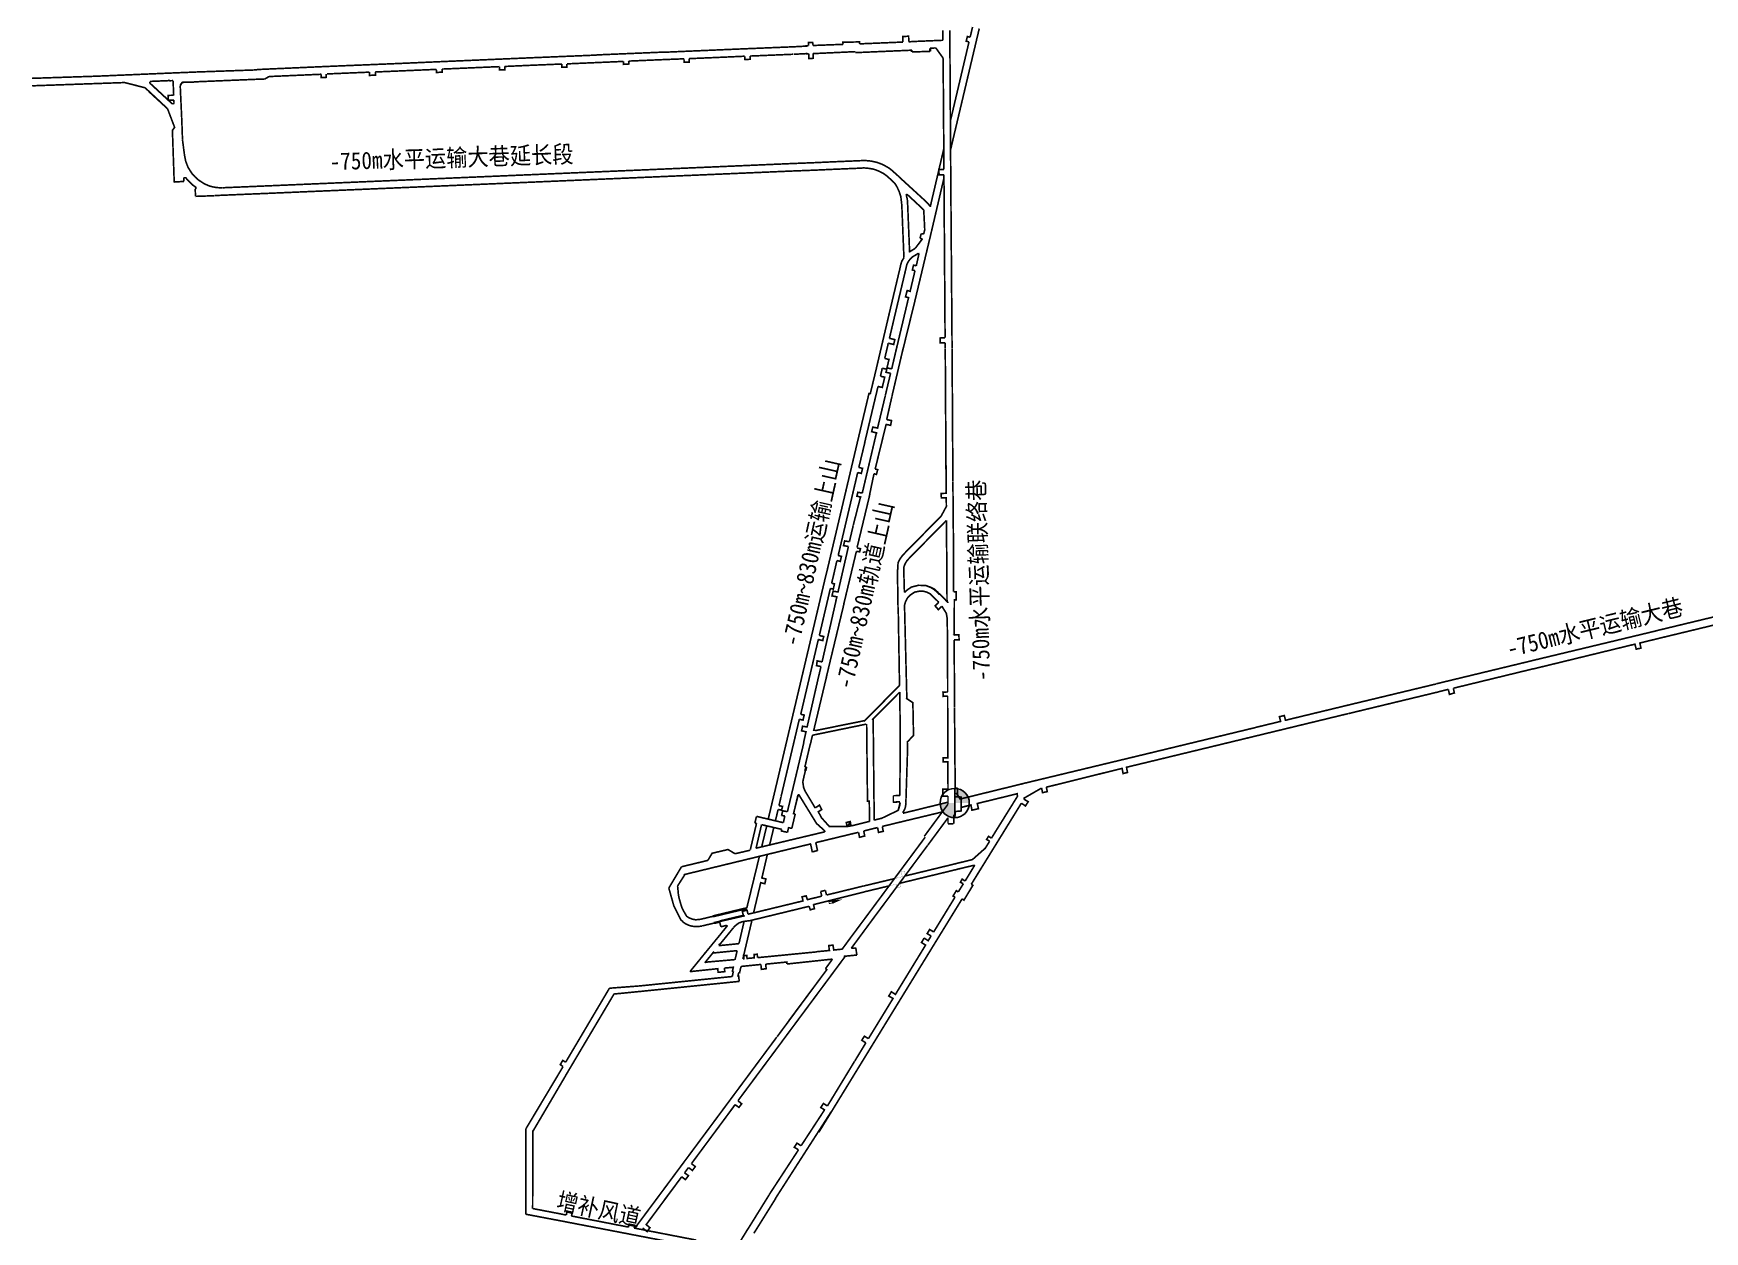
# Model space of a CAD drawing. Extents: x 39491721 to 39501025, y 3850790 to 3853755.
# Drawn here: x 39495053 to 39496080, y 3851830 to 3852567 of the extents above; entities that cross this region are included whole.
import ezdxf

# ---------------------------------------------------------------- set-up
doc = ezdxf.new("R2010")
doc.units = 0
doc.header["$MEASUREMENT"] = 0
doc.linetypes.add('虚线', pattern=[0.0045, 0.00175, -0.001, 0.00175])
for name, color, linetype in [('2018年1月新测点', 7, 'Continuous'), ('岩巷', 7, 'Continuous'), ('巷道名称', 7, 'Continuous'), ('月末色框', 7, 'Continuous'), ('溜煤眼', 7, 'Continuous'), ('煤巷', 7, 'Continuous')]:
    doc.layers.add(name, color=color, linetype=linetype)
doc.layers.add('设计巷道ZSLK0900DCJ', color=7, linetype='Continuous', lineweight=0)
doc.styles.add('HZ', font='', dxfattribs={"width": 0.8})
doc.styles.get('HZ').set_extended_font_data('SimSun')

msp = doc.modelspace()

# ---------------------------------------------------------------- hatches: boundary and pattern name
at = {"layer": '溜煤眼', "lineweight": 40}
h = msp.add_hatch(color=256, dxfattribs=at)
h.paths.add_polyline_path([(39495619.2, 3852102.7), (39495619.2, 3852093.7), (39495628.2, 3852093.7, 0.414214)])
h.paths.add_polyline_path([(39495619.2, 3852084.7), (39495619.2, 3852093.7), (39495610.2, 3852093.7, 0.414214)])

# ---------------------------------------------------------------- linework, layer by layer
at = {"color": 24}
msp.add_lwpolyline([(39495576.2, 3852367.1), (39495578.8, 3852366.5)], dxfattribs=at)
at = {"color": 3}
msp.add_circle((39495136.3, 3852538.3), 0.1, dxfattribs=at)
at = {"layer": '2018年1月新测点', "color": 24}
msp.add_lwpolyline([(39495474.3, 3852020.6), (39495490.3, 3852024.4)], dxfattribs=at)
at = {"layer": '岩巷', "color": 23}
for points, const_width in [([(39495612, 3852568.9), (39495612, 3852562.8)], 1), ([(39495616.2, 3852569), (39495616.7, 3852491.3)], 1), ([(39495616.6, 3852495.2), (39495634.3, 3852570)], 1), ([(39495628.7, 3852564.7), (39495630.2, 3852571)], 1), ([(39495520.2, 3852558.8), (39495479, 3852557.1)], 1), ([(39495529.3, 3852559.4), (39495528, 3852559.4), (39495528, 3852559.2), (39495520.2, 3852558.8)], 1), ([(39495532.2, 3852559.6), (39495531.9, 3852561.5), (39495529.3, 3852561.4), (39495529.3, 3852559.4)], 1), ([(39495550.6, 3852560.3), (39495532.2, 3852559.6)], 1), ([(39495560.8, 3852560.6), (39495560.7, 3852561.8), (39495550.5, 3852561.6), (39495550.6, 3852560.3)], 1), ([(39495587.4, 3852561.7), (39495560.8, 3852560.6)], 1), ([(39495591, 3852561.9), (39495590.9, 3852565.3), (39495587.3, 3852565.1), (39495587.4, 3852561.7)], 1), ([(39495594, 3852562), (39495591, 3852561.9)], 1), ([(39495612, 3852562.8), (39495592.6, 3852562)], 1), ([(39495604.2, 3852556), (39495604.1, 3852557.9)], 1.5), ([(39495607.6, 3852558.1), (39495604.1, 3852557.9)], 1), ([(39495612.1, 3852551.8), (39495607.6, 3852558.1)], 1), ([(39495616.5, 3852512.9), (39495628, 3852561.8)], 1), ([(39495628.7, 3852564.7), (39495627, 3852565.1), (39495626.3, 3852562.2), (39495628, 3852561.8)], 1), ([(39495279.3, 3852548.6), (39495233.2, 3852546.7)], 1), ([(39495309, 3852549.9), (39495279.2, 3852548.6)], 1), ([(39495358, 3852552), (39495309, 3852549.9)], 1), ([(39495399.2, 3852553.7), (39495358, 3852552)], 1), ([(39495377.8, 3852548.2), (39495358.2, 3852547.4)], 1), ([(39495380.9, 3852548.3), (39495380.9, 3852546.3), (39495377.8, 3852546.2), (39495377.8, 3852548.2)], 1), ([(39495399.4, 3852549.1), (39495380.9, 3852548.3)], 1), ([(39495439.7, 3852555.5), (39495399.2, 3852553.8)], 1), ([(39495415.6, 3852549.8), (39495399.4, 3852549.1)], 1), ([(39495415.6, 3852549.8), (39495415.7, 3852548), (39495418.9, 3852548.2), (39495418.8, 3852550)], 1), ([(39495439.9, 3852550.9), (39495418.8, 3852550)], 1), ([(39495479, 3852557.1), (39495439.6, 3852555.4)], 1), ([(39495452.8, 3852551.4), (39495439.8, 3852550.9)], 1), ([(39495455.9, 3852551.5), (39495456, 3852549.4), (39495452.9, 3852549.3), (39495452.8, 3852551.4)], 1), ([(39495479.3, 3852552.5), (39495455.9, 3852551.5)], 1), ([(39495490.2, 3852553), (39495479.2, 3852552.5)], 1), ([(39495493.4, 3852553.1), (39495493.5, 3852551.1), (39495490.3, 3852551), (39495490.2, 3852553)], 1), ([(39495520, 3852554.2), (39495493.4, 3852553.1)], 1), ([(39495529.5, 3852554.5), (39495528.1, 3852554.4), (39495528.1, 3852554.6), (39495520.4, 3852554.2)], 1), ([(39495532.2, 3852554.7), (39495532.3, 3852551.7), (39495529.5, 3852551.6), (39495529.5, 3852554.6)], 1), ([(39495558.1, 3852555.8), (39495532.2, 3852554.6)], 1), ([(39495558.2, 3852555.2), (39495592.9, 3852556.7)], 1), ([(39495592.9, 3852555.6), (39495592.9, 3852556.7)], 1.5), ([(39495592.9, 3852555.6), (39495604.2, 3852556)], 1), ([(39495612.1, 3852551.8), (39495612.6, 3852483.4)], 1), ([(39495091.5, 3852540.7), (39495052.1, 3852539.4)], 1), ([(39495136.4, 3852542.6), (39495091.5, 3852540.7)], 1), ([(39495136.6, 3852538), (39495124.6, 3852537.5)], 1), ([(39495153.4, 3852543.3), (39495136.3, 3852542.6)], 1), ([(39495138.8, 3852538), (39495136.4, 3852537.9)], 1), ([(39495139.2, 3852529), (39495138.8, 3852538)], 1), ([(39495190.4, 3852544.6), (39495153.4, 3852543.3)], 1), ([(39495153.6, 3852537.3), (39495194.7, 3852539)], 1), ([(39495233.2, 3852546.7), (39495190.4, 3852544.8)], 1), ([(39495190.6, 3852538.8), (39495195.2, 3852539), (39495197.8, 3852540.5)], 1), ([(39495229.9, 3852541.9), (39495197.8, 3852540.5)], 1), ([(39495229.9, 3852541.9), (39495229.9, 3852539.9), (39495232.9, 3852540), (39495232.9, 3852542)], 1), ([(39495259.5, 3852543.2), (39495233.4, 3852542.1)], 1), ([(39495263.1, 3852543.4), (39495263.2, 3852541.4), (39495259.6, 3852541.2), (39495259.5, 3852543.2)], 1), ([(39495279.5, 3852544), (39495263.1, 3852543.3)], 1), ([(39495300.6, 3852544.9), (39495279.4, 3852544)], 1), ([(39495304.1, 3852545.1), (39495304.2, 3852543.2), (39495300.7, 3852543), (39495300.6, 3852544.9)], 1), ([(39495309.2, 3852545.3), (39495304.1, 3852545.1)], 1), ([(39495339.4, 3852546.6), (39495309.2, 3852545.3)], 1), ([(39495342.6, 3852546.7), (39495342.7, 3852544.7), (39495339.5, 3852544.6), (39495339.4, 3852546.6)], 1), ([(39495358.2, 3852547.4), (39495342.6, 3852546.7)], 1), ([(39495109, 3852536.8), (39495052.2, 3852534.8)], 1), ([(39495121.6, 3852533.6), (39495109, 3852536.8)], 1), ([(39495135.4, 3852520.7), (39495121.6, 3852533.6)], 1), ([(39495135.4, 3852520.7), (39495123.9, 3852531.3)], 1), ([(39495124.6, 3852536.4), (39495124.6, 3852537.4)], 1), ([(39495138.3, 3852523.7), (39495124.6, 3852536.4)], 1), ([(39495138.3, 3852523.7), (39495126.8, 3852534.4)], 1), ([(39495139.2, 3852529), (39495135.8, 3852528.9), (39495135.9, 3852525.9), (39495139.3, 3852526)], 1), ([(39495144.6, 3852537.1), (39495144.1, 3852536.5), (39495143.4, 3852535.5), (39495143.2, 3852534.9)], 1), ([(39495144.6, 3852537), (39495144.1, 3852536.3), (39495143.5, 3852535.3), (39495143.2, 3852534.8)], 1), ([(39495144.2, 3852512.9), (39495143.2, 3852534.8)], 1), ([(39495144.6, 3852537), (39495153.7, 3852537.2)], 1), ([(39495144.6, 3852536.9), (39495153.7, 3852537.2)], 1), ([(39495135.4, 3852520.7), (39495139.7, 3852509.4)], 1), ([(39495139.5, 3852523.9), (39495138.3, 3852523.7)], 1), ([(39495139.4, 3852523.9), (39495139.3, 3852526)], 1), ([(39495139.5, 3852475.7), (39495138.4, 3852507.4), (39495140, 3852509.6)], 1), ([(39495144.6, 3852501.6), (39495144.2, 3852512.9)], 1), ([(39495144.6, 3852501.6), (39495145.8, 3852492.4), (39495146.6, 3852488.3), (39495148, 3852484.7), (39495149.4, 3852482.4), (39495150.7, 3852480.5), (39495152.5, 3852478.6), (39495154.4, 3852476.9), (39495157.9, 3852474.6), (39495161.1, 3852473.2), (39495163.9, 3852472.5)], 1), ([(39495616.8, 3852495.9), (39495617.5, 3852499)], 1), ([(39495519.4, 3852487), (39495468.4, 3852484.8)], 1), ([(39495532.4, 3852487.5), (39495519.4, 3852487)], 1), ([(39495543.4, 3852488), (39495532.4, 3852487.5)], 1), ([(39495562.3, 3852488.8), (39495543.4, 3852488)], 1), ([(39495585.2, 3852478.7), (39495580.6, 3852482.8), (39495579, 3852484.1), (39495576.4, 3852485.6), (39495574.7, 3852486.5), (39495573.1, 3852487.1), (39495571.5, 3852487.7), (39495569.7, 3852488.1), (39495567.8, 3852488.5), (39495566.1, 3852488.7), (39495564.7, 3852488.8), (39495561.8, 3852488.8)], 1), ([(39495604.2, 3852460.5), (39495612.5, 3852496)], 1), ([(39495612.5, 3852491.4), (39495612.6, 3852483.4)], 1), ([(39495616.7, 3852491.5), (39495617.1, 3852437.3)], 1), ([(39495139.1, 3852475.6), (39495145.5, 3852476)], 1), ([(39495145.5, 3852476), (39495145.4, 3852478.3)], 1), ([(39495145.4, 3852478.3), (39495146.6, 3852478.3), (39495147.2, 3852477.5), (39495148.6, 3852476), (39495151, 3852473.7), (39495152.7, 3852472.5), (39495152.9, 3852471.9), (39495152.8, 3852471.6), (39495152.3, 3852471.3)], 1), ([(39495310.8, 3852478.1), (39495225.9, 3852474.5)], 1), ([(39495468.4, 3852484.8), (39495310.8, 3852478.1)], 1), ([(39495519.6, 3852482.4), (39495362.9, 3852475.7)], 1), ([(39495532.6, 3852482.9), (39495519.6, 3852482.4)], 1), ([(39495543.6, 3852483.4), (39495532.6, 3852482.9)], 1), ([(39495562.5, 3852484.2), (39495543.6, 3852483.4)], 1), ([(39495582.1, 3852475.1), (39495578.5, 3852478.5), (39495577.1, 3852479.7), (39495575.5, 3852480.8), (39495573.1, 3852482.1), (39495571.4, 3852482.8), (39495569.8, 3852483.4), (39495568.4, 3852483.7), (39495566.6, 3852484), (39495564.9, 3852484.2), (39495563.4, 3852484.3), (39495561.2, 3852484.2)], 1), ([(39495585.1, 3852478.7), (39495601.8, 3852463.4)], 1), ([(39495604.9, 3852445.1), (39495612.6, 3852478)], 1), ([(39495612.6, 3852483.4), (39495609.5, 3852483.4), (39495609.6, 3852480), (39495612.6, 3852480.1)], 1), ([(39495612.6, 3852480.1), (39495612.9, 3852437.3)], 1), ([(39495152.4, 3852471.4), (39495152.6, 3852466.8)], 1), ([(39495164.1, 3852467.2), (39495152.6, 3852466.8)], 1), ([(39495163.9, 3852472.5), (39495165.8, 3852472.2), (39495169.3, 3852472)], 1), ([(39495198.1, 3852468.7), (39495164.3, 3852467.3)], 1), ([(39495197.9, 3852473.3), (39495169.4, 3852472.1)], 1), ([(39495225.9, 3852474.5), (39495197.9, 3852473.3)], 1), ([(39495226.1, 3852469.9), (39495198.1, 3852468.7)], 1), ([(39495311, 3852473.5), (39495226.1, 3852469.9)], 1), ([(39495362.9, 3852475.7), (39495311, 3852473.5)], 1), ([(39495586.7, 3852461.5), (39495586.1, 3852466.6), (39495585, 3852470), (39495583.8, 3852472.5), (39495583, 3852473.9), (39495582.1, 3852475.2)], 1), ([(39495590.2, 3852462.6), (39495590.1, 3852464.8), (39495589.7, 3852466.6), (39495589.5, 3852467.9), (39495589.9, 3852468.1)], 1), ([(39495589.9, 3852468.1), (39495598.6, 3852460)], 1), ([(39495588, 3852429.2), (39495586.7, 3852461.5)], 1), ([(39495590.3, 3852461.7), (39495590.2, 3852462.7)], 1), ([(39495591.5, 3852432.4), (39495590.3, 3852461.7)], 1), ([(39495600.2, 3852458.1), (39495600.1, 3852458.4), (39495599.8, 3852458.8), (39495599.2, 3852459.4), (39495598.4, 3852460.2)], 1), ([(39495600.2, 3852458.1), (39495600.8, 3852446.2)], 1), ([(39495601.7, 3852463.4), (39495603, 3852462.1), (39495603.5, 3852461.5), (39495603.9, 3852460.9), (39495604.8, 3852460.7)], 1), ([(39495594.6, 3852401.9), (39495604.9, 3852445.1)], 1), ([(39495600.1, 3852443.6), (39495600.8, 3852446.2)], 1), ([(39495595, 3852434.9), (39495592.3, 3852433.2)], 1), ([(39495599.4, 3852440.7), (39495595, 3852434.9)], 1), ([(39495598.6, 3852443.9), (39495597.9, 3852441)], 1), ([(39495597.9, 3852441), (39495599.4, 3852440.7)], 1), ([(39495600.1, 3852443.6), (39495598.6, 3852443.9)], 1), ([(39495612.9, 3852437.4), (39495613.3, 3852379.9)], 1), ([(39495617.1, 3852437.5), (39495617.6, 3852373.5)], 1), ([(39495588.1, 3852429.2), (39495586.8, 3852427.1), (39495586.4, 3852426), (39495585.9, 3852424.2)], 1), ([(39495594.2, 3852430.2), (39495593.3, 3852429.6), (39495592.4, 3852428.8), (39495591.1, 3852427.3), (39495590.3, 3852426), (39495589.8, 3852424.9), (39495589.4, 3852423.3)], 1), ([(39495592.3, 3852433.2), (39495591.2, 3852432.5)], 1), ([(39495595.6, 3852424.1), (39495593.9, 3852424.5), (39495593.2, 3852421.5), (39495594.8, 3852421.1)], 1), ([(39495596.9, 3852431.8), (39495594.2, 3852430.1)], 1), ([(39495595.6, 3852424.1), (39495597.3, 3852431.7)], 1), ([(39495596.9, 3852431.8), (39495597.4, 3852431.6)], 1), ([(39495578.7, 3852393.6), (39495586, 3852424.4)], 1), ([(39495582.2, 3852392.7), (39495589.5, 3852423.5)], 1), ([(39495591.7, 3852407.9), (39495594.8, 3852421.1)], 1), ([(39495591.9, 3852408.4), (39495590, 3852408.9), (39495589, 3852405), (39495590.9, 3852404.5)], 1), ([(39495591, 3852405), (39495590.4, 3852402.6)], 1), ([(39495590.4, 3852402.6), (39495582.3, 3852368.4)], 1), ([(39495594.6, 3852401.9), (39495586.2, 3852367.7)], 1), ([(39495570.5, 3852358.6), (39495578.7, 3852393.6)], 1), ([(39495579.1, 3852379.5), (39495582.2, 3852392.7)], 1), ([(39495576.2, 3852367.1), (39495578.4, 3852376.5)], 1), ([(39495579.1, 3852379.5), (39495582.4, 3852378.7), (39495581.7, 3852375.7), (39495578.4, 3852376.5)], 1), ([(39495583.8, 3852374.9), (39495580.5, 3852360.7)], 1), ([(39495587.7, 3852374.1), (39495580.6, 3852343.7)], 1), ([(39495613.3, 3852379.9), (39495610.3, 3852379.7), (39495610.3, 3852376.8), (39495613.3, 3852376.8)], 1), ([(39495613.3, 3852376.8), (39495613.4, 3852373.5)], 1), ([(39495613.4, 3852373.4), (39495613.9, 3852291.1)], 1), ([(39495617.6, 3852373.4), (39495618.1, 3852291.3)], 1), ([(39495576.2, 3852367.1), (39495578.8, 3852366.5), (39495577.4, 3852360.5), (39495574.7, 3852361.1)], 1), ([(39495567.3, 3852345.3), (39495570.5, 3852358.6)], 1), ([(39495573.6, 3852356.2), (39495576.2, 3852355.6), (39495574.7, 3852349.3), (39495572, 3852349.9)], 1), ([(39495573.6, 3852356.2), (39495573.9, 3852357.6)], 1), ([(39495573.9, 3852357.6), (39495574.7, 3852361.1)], 1), ([(39495579.8, 3852358), (39495576.6, 3852344.5)], 1), ([(39495580.5, 3852360.7), (39495577.6, 3852361.3), (39495577, 3852358.6), (39495579.8, 3852358)], 1), ([(39495559.5, 3852316), (39495566.5, 3852345.5), (39495567.5, 3852345.2)], 1), ([(39495570.8, 3852344.5), (39495563.8, 3852315)], 1), ([(39495570.8, 3852344.5), (39495572.1, 3852349.9)], 1), ([(39495576.6, 3852344.4), (39495571.8, 3852324.3)], 1), ([(39495580.6, 3852343.6), (39495577.4, 3852329.5)], 1), ([(39495572.3, 3852324.2), (39495568.9, 3852324.9), (39495568.2, 3852322.1), (39495571.7, 3852321.2)], 1), ([(39495577.1, 3852326.7), (39495570.3, 3852299)], 1), ([(39495571.8, 3852324.3), (39495571.8, 3852324.3)], 1), ([(39495577.4, 3852329.5), (39495580.4, 3852328.9), (39495579.8, 3852326), (39495576.7, 3852326.6)], 1), ([(39495571.1, 3852321.3), (39495562.4, 3852284.3)], 1), ([(39495613.9, 3852301.3), (39495613.9, 3852291.1)], 1), ([(39495618.1, 3852301.4), (39495618.1, 3852291.3)], 1), ([(39495569.6, 3852296.2), (39495566.9, 3852283.3)], 1), ([(39495570.3, 3852299.1), (39495571.9, 3852298.7), (39495571.1, 3852295.8), (39495569.6, 3852296.2)], 1), ([(39495613.9, 3852291.1), (39495614, 3852284.2), (39495610.9, 3852284.1), (39495611, 3852281.4), (39495614, 3852281.4), (39495614.1, 3852276.1)], 1), ([(39495618.1, 3852291.2), (39495618.5, 3852246.9)], 1), ([(39495561.3, 3852281.8), (39495556.8, 3852264.3)], 1), ([(39495562.5, 3852284.3), (39495559.7, 3852284.8), (39495559.1, 3852282.4), (39495561.9, 3852281.8)], 1), ([(39495567.1, 3852283.7), (39495559.2, 3852250.8)], 1), ([(39495610.9, 3852270.2), (39495614.2, 3852276.3)], 1), ([(39495556.8, 3852264.2), (39495554.5, 3852254.4)], 1), ([(39495588.2, 3852247.1), (39495610.9, 3852270.2)], 1), ([(39495591.5, 3852244.5), (39495614.1, 3852267.5)], 1), ([(39495614.1, 3852267.5), (39495614.3, 3852246.8)], 1), ([(39495553.9, 3852251.5), (39495547.5, 3852223.5), (39495544.5, 3852224), (39495543.8, 3852221.1), (39495546.8, 3852220.5), (39495546, 3852217.2)], 1), ([(39495554.5, 3852254.4), (39495551.6, 3852254.9), (39495550.9, 3852252), (39495553.9, 3852251.5)], 1), ([(39495559.3, 3852250.5), (39495561.3, 3852250.1), (39495560.8, 3852248.2), (39495558.8, 3852248.5)], 1), ([(39495558.8, 3852248.5), (39495551.1, 3852216.3)], 1), ([(39495588.5, 3852247.4), (39495587.1, 3852245.9), (39495585.3, 3852243.4), (39495584.4, 3852241.4), (39495584.2, 3852237.3)], 1), ([(39495591.7, 3852244.7), (39495589.9, 3852242.8), (39495588.6, 3852240.6), (39495587.9, 3852238.6), (39495587.9, 3852237.1)], 1), ([(39495614.3, 3852247), (39495614.5, 3852217.2)], 1), ([(39495618.4, 3852246.9), (39495618.5, 3852223.6)], 1), ([(39495584, 3852237.4), (39495584.4, 3852212.4)], 1), ([(39495587.9, 3852237.2), (39495588.3, 3852223.2)], 1), ([(39495588.3, 3852223.2), (39495590.1, 3852224.8), (39495592.6, 3852226.5), (39495596.9, 3852227.6), (39495601.4, 3852227.5), (39495604.6, 3852226.2), (39495606.6, 3852225), (39495609, 3852222.9), (39495609.8, 3852221.8)], 1), ([(39495588.3, 3852223.2), (39495590.1, 3852224.8), (39495592.6, 3852226.5), (39495596.9, 3852227.6), (39495601.4, 3852227.5), (39495604.9, 3852226.2), (39495606.8, 3852225.2), (39495609.1, 3852223.1)], 1), ([(39495588.3, 3852213.7), (39495588.4, 3852215.5), (39495588.9, 3852217.2), (39495590.2, 3852219.8), (39495591.9, 3852221.6), (39495594.6, 3852223.4), (39495597.5, 3852224), (39495599.7, 3852224), (39495602.1, 3852223.4), (39495604.1, 3852222.4), (39495605.8, 3852220.8), (39495606.8, 3852219.6)], 1), ([(39495588.3, 3852213.7), (39495588.4, 3852215.5), (39495588.9, 3852217.2), (39495590.2, 3852219.8), (39495591.9, 3852221.6), (39495594.6, 3852223.4), (39495597.5, 3852224), (39495599.7, 3852224), (39495602.1, 3852223.4), (39495604.1, 3852222.4), (39495605.8, 3852220.8), (39495606.8, 3852219.6)], 1), ([(39495605.1, 3852221.4), (39495609.1, 3852217.5), (39495609.4, 3852217.1)], 1), ([(39495609, 3852223.1), (39495612.7, 3852219.6), (39495614, 3852218)], 1), ([(39495618.6, 3852223.6), (39495620.1, 3852223.6), (39495620.2, 3852218.6), (39495618.6, 3852218.6)], 1), ([(39495546.1, 3852217.4), (39495537.7, 3852180.5)], 1), ([(39495551.2, 3852216.4), (39495542.3, 3852179.4), (39495540.3, 3852171)], 1), ([(39495584.5, 3852213.3), (39495585.3, 3852166.1)], 1), ([(39495588.4, 3852213.9), (39495589.8, 3852157.8)], 1), ([(39495609.4, 3852217.1), (39495607.2, 3852214.9), (39495609.2, 3852212.6), (39495611.3, 3852214.7)], 1), ([(39495611.3, 3852214.7), (39495611.5, 3852214.5), (39495614.1, 3852210.3), (39495614.6, 3852207.1)], 1), ([(39495615, 3852216.8), (39495615, 3852217.5)], 1), ([(39495619, 3852218.1), (39495618.9, 3852201.4), (39495618.9, 3852197)], 1), ([(39496129.9, 3852218.8), (39496049.8, 3852199.5)], 1), ([(39496135.3, 3852215.1), (39496050.9, 3852194.7)], 1), ([(39495614.6, 3852207.1), (39495614.7, 3852200.1), (39495614.7, 3852193.7)], 1), ([(39496050, 3852199.5), (39495973.8, 3852181.2)], 1), ([(39495614.8, 3852197.1), (39495614.9, 3852162)], 1), ([(39495618.8, 3852197.3), (39495618.8, 3852197)], 1.5), ([(39495618.8, 3852194), (39495621.9, 3852194), (39495621.8, 3852197.2), (39495618.6, 3852197)], 1), ([(39495618.8, 3852194), (39495618.8, 3852193.9)], 1), ([(39495618.9, 3852194), (39495619.1, 3852152.7)], 1), ([(39496050.9, 3852194.7), (39496040.3, 3852192.1), (39496041, 3852189), (39496038.1, 3852188.3), (39496037.3, 3852191.4), (39495974.9, 3852176.2)], 1), ([(39495537.1, 3852177.6), (39495534.3, 3852178.2), (39495534.7, 3852181.1), (39495537.8, 3852180.5)], 1), ([(39495973.9, 3852181.2), (39495915.5, 3852167.1)], 1), ([(39495535.9, 3852173), (39495528.5, 3852140.5), (39495525.7, 3852140.9), (39495525.1, 3852138.1), (39495527.8, 3852137.5), (39495526.3, 3852130.7)], 1), ([(39495540.6, 3852172.1), (39495532.6, 3852138.5), (39495533.9, 3852138.3)], 1), ([(39495537, 3852177.6), (39495535.7, 3852172)], 1), ([(39495975, 3852176.3), (39495925.7, 3852164.3)], 1), ([(39495585.4, 3852166.1), (39495563.4, 3852143.8)], 1), ([(39495585.4, 3852166.1), (39495566.4, 3852146.9)], 1), ([(39495585.4, 3852161.9), (39495568.5, 3852144.8)], 1), ([(39495585.4, 3852161.9), (39495568.9, 3852145.2)], 1), ([(39495585.4, 3852161.9), (39495585.6, 3852148.9)], 1), ([(39495589.3, 3852158.2), (39495593.5, 3852155.4), (39495593.9, 3852135.3), (39495589.9, 3852131)], 1), ([(39495615, 3852159.5), (39495612.1, 3852159.3), (39495612, 3852161.9), (39495615, 3852162)], 1), ([(39495614.9, 3852159.5), (39495614.9, 3852152.5)], 1), ([(39495915.4, 3852167), (39495860.1, 3852153.7)], 1), ([(39495916.7, 3852162.1), (39495861.2, 3852148.7)], 1), ([(39495922.6, 3852163.6), (39495916.6, 3852162.1)], 1), ([(39495925.7, 3852164.3), (39495926.3, 3852161.4), (39495923.3, 3852160.5), (39495922.6, 3852163.6)], 1), ([(39495585.6, 3852149.1), (39495585.7, 3852125.1)], 1), ([(39495614.9, 3852152.5), (39495615, 3852121.5), (39495612.2, 3852121.5), (39495612.2, 3852119.1), (39495615, 3852119.1), (39495615.1, 3852102.3)], 1), ([(39495614.9, 3852152.5), (39495615, 3852121.5)], 1), ([(39495619.1, 3852152.6), (39495619.5, 3852104.1)], 1), ([(39495619.1, 3852152.6), (39495619.5, 3852102.9)], 1), ([(39495860.1, 3852153.7), (39495822.5, 3852144.6), (39495821.8, 3852147.5), (39495818.8, 3852146.8), (39495819.5, 3852143.9), (39495803.8, 3852140.1)], 1), ([(39495861.1, 3852148.7), (39495805, 3852135.1)], 1), ([(39495531.8, 3852135.4), (39495564.8, 3852142.2)], 1), ([(39495533.9, 3852138.3), (39495564, 3852144.4)], 1), ([(39495564.8, 3852142.2), (39495565.1, 3852141.8), (39495565.6, 3852096.1)], 1), ([(39495569.1, 3852145.3), (39495569.6, 3852096.1)], 1), ([(39495804, 3852140.1), (39495736.6, 3852123.8)], 1), ([(39495526.5, 3852130.9), (39495516.4, 3852088.4)], 1), ([(39495530.4, 3852129.8), (39495527.2, 3852116.2), (39495528, 3852116)], 1), ([(39495531.8, 3852135.4), (39495530.5, 3852129.8)], 1), ([(39495590.1, 3852131.3), (39495590.2, 3852125.3)], 1), ([(39495805, 3852135.1), (39495737.7, 3852118.8)], 1), ([(39495523.1, 3852117.1), (39495522.5, 3852114.3)], 0.5), ([(39495585.7, 3852125.3), (39495585.5, 3852098.3)], 1), ([(39495590.2, 3852125.4), (39495589.2, 3852093.9)], 1), ([(39495615, 3852119.1), (39495615.1, 3852103.9)], 1), ([(39495736.6, 3852123.8), (39495661, 3852105.6)], 1), ([(39495737.7, 3852118.8), (39495724.8, 3852115.7), (39495725.4, 3852112.5), (39495722.7, 3852111.8), (39495722.1, 3852115), (39495675.4, 3852103.4)], 1), ([(39495527.4, 3852113.5), (39495525.9, 3852107.1)], 1), ([(39495528, 3852116), (39495527.4, 3852113.5)], 1), ([(39495522.9, 3852098.8), (39495520.2, 3852087.2), (39495521.2, 3852086.9)], 1), ([(39495522.9, 3852098.8), (39495523.5, 3852098.7), (39495534.3, 3852081.1), (39495539.1, 3852076.8), (39495539.5, 3852075.8)], 1), ([(39495533.5, 3852090.6), (39495527.4, 3852100.8)], 1), ([(39495565.6, 3852096.1), (39495565.6, 3852094.8), (39495566.7, 3852094.8), (39495566.9, 3852082.2)], 1), ([(39495569.6, 3852096.1), (39495569.8, 3852083.1)], 1), ([(39495581.4, 3852098.2), (39495585.6, 3852098.3)], 1), ([(39495581.5, 3852098.3), (39495581.5, 3852093.9)], 1), ([(39495615.1, 3852102.3), (39495612, 3852102.3), (39495612, 3852098), (39495615.1, 3852098)], 1), ([(39495615.1, 3852098), (39495615.1, 3852093)], 1), ([(39495619.5, 3852102.9), (39495621, 3852102.9)], 1), ([(39495619.5, 3852097.5), (39495623.2, 3852097.4), (39495623.2, 3852088.8), (39495619.6, 3852088.5), (39495619.6, 3852086)], 1), ([(39495621, 3852102.9), (39495621, 3852097.3)], 1), ([(39495661.1, 3852105.6), (39495623.2, 3852096.3)], 1), ([(39495657.8, 3852097.6), (39495657.6, 3852099.4), (39495633.1, 3852093.4), (39495633.8, 3852090.2), (39495629.8, 3852089.3), (39495629.2, 3852092.5), (39495623.2, 3852091)], 1), ([(39495641.8, 3852072.1), (39495657.9, 3852098)], 1), ([(39495641.8, 3852072.1), (39495657.9, 3852098)], 1), ([(39495660.2, 3852093.6), (39495662.7, 3852091.9), (39495664.4, 3852094.5), (39495661.7, 3852096.1)], 1), ([(39495661.5, 3852096.5), (39495672.6, 3852102.9)], 1), ([(39495661.7, 3852096.1), (39495662.2, 3852096.9)], 1), ([(39495675.5, 3852103.7), (39495676.1, 3852100.7), (39495673.2, 3852100.1), (39495672.6, 3852103)], 1), ([(39495516.5, 3852088.4), (39495513.5, 3852088.9), (39495512.8, 3852086)], 1), ([(39495512.8, 3852086.1), (39495514.8, 3852085.7)], 1), ([(39495514.8, 3852085.7), (39495513.9, 3852081.6)], 1), ([(39495535, 3852088.1), (39495537.5, 3852089.7), (39495536.1, 3852092.4), (39495533.5, 3852090.7)], 1), ([(39495553.8, 3852079.3), (39495542.2, 3852079.2), (39495537.3, 3852084.7), (39495535.3, 3852088.5)], 1), ([(39495573.7, 3852084), (39495584.5, 3852089.2)], 1), ([(39495581.3, 3852094.2), (39495585.6, 3852094.4)], 1), ([(39495583.2, 3852094.4), (39495585.6, 3852094.4)], 1), ([(39495584.3, 3852089.2), (39495584.7, 3852090), (39495585, 3852090.7), (39495585.2, 3852091.5), (39495585.4, 3852092.2), (39495585.5, 3852093.1), (39495585.4, 3852094)], 1), ([(39495611.6, 3852088.2), (39495585.4, 3852081.9)], 1), ([(39495589.3, 3852094), (39495589.2, 3852092.9), (39495589.1, 3852092.4), (39495589, 3852091.8), (39495588.9, 3852091.2), (39495588.7, 3852090.5), (39495588.4, 3852089.8), (39495588, 3852088.9), (39495587.6, 3852088.3), (39495587.2, 3852087.7)], 1), ([(39495615.1, 3852094.2), (39495587.4, 3852087.4)], 1), ([(39495600.5, 3852073.2), (39495615.1, 3852093)], 1), ([(39495619.7, 3852086), (39495618.6, 3852086), (39495618.6, 3852081)], 1), ([(39495619.6, 3852088.5), (39495619.6, 3852086)], 1), ([(39495629.4, 3852043.7), (39495660.2, 3852093.6)], 1), ([(39495636.2, 3852054.7), (39495660.2, 3852093.6)], 1), ([(39495493.6, 3852065), (39495497.4, 3852081.2)], 1), ([(39495497.4, 3852085.5), (39495496.4, 3852081.4)], 1), ([(39495497.4, 3852081.2), (39495496.4, 3852081.4)], 1), ([(39495497.1, 3852065.8), (39495500.5, 3852080.4)], 1), ([(39495539.4, 3852076), (39495497.1, 3852065.9)], 1), ([(39495513.9, 3852081.6), (39495497.4, 3852085.5)], 1), ([(39495512.9, 3852077.5), (39495500.5, 3852080.4)], 1), ([(39495512.9, 3852077.5), (39495512.6, 3852076.2)], 1), ([(39495512.6, 3852076.5), (39495516.3, 3852075.7)], 1), ([(39495519.2, 3852078.1), (39495517.1, 3852078.5), (39495516.4, 3852075.5)], 1), ([(39495560.1, 3852075.7), (39495534.1, 3852069.4)], 1), ([(39495555.5, 3852079.7), (39495555, 3852082.3), (39495552.6, 3852081.7), (39495553.1, 3852079.3), (39495552.6, 3852079.3)], 1), ([(39495566.9, 3852082.4), (39495555.6, 3852079.6)], 1), ([(39495563.3, 3852076.5), (39495563.9, 3852073.4), (39495560.7, 3852072.6), (39495560.1, 3852075.7)], 1), ([(39495571.8, 3852078.6), (39495563.3, 3852076.5)], 1), ([(39495574.6, 3852084.4), (39495569.8, 3852083.2)], 1), ([(39495574.7, 3852079.3), (39495575.3, 3852076.3), (39495572.4, 3852075.6), (39495571.8, 3852078.6)], 1), ([(39495585.4, 3852081.9), (39495574.7, 3852079.3)], 1), ([(39495602.7, 3852067.8), (39495615.1, 3852084.6)], 1), ([(39495615.1, 3852084.6), (39495615.1, 3852080.9)], 1), ([(39495615.1, 3852080.9), (39495618.6, 3852081)], 1), ([(39495530.9, 3852068.6), (39495452.6, 3852049.6)], 1), ([(39495484.2, 3852062.5), (39495479.9, 3852065.1), (39495470.1, 3852062.8), (39495467.5, 3852058.4)], 1), ([(39495531.7, 3852063.5), (39495530.6, 3852068.7)], 1), ([(39495533.8, 3852069.5), (39495534.9, 3852064.4)], 1), ([(39495564.9, 3852023.9), (39495599.3, 3852070.3)], 1), ([(39495568.2, 3852021.4), (39495602.6, 3852067.7)], 1), ([(39495599.3, 3852070.3), (39495601.1, 3852072.7)], 1), ([(39495638.2, 3852066.1), (39495630.1, 3852058.9), (39495619.8, 3852056.4)], 1), ([(39495637.7, 3852065.4), (39495640.7, 3852070.2)], 1), ([(39495640.7, 3852070.2), (39495638.8, 3852071.3), (39495640, 3852073.2), (39495641.8, 3852072.1)], 1), ([(39495467.5, 3852058.4), (39495451.3, 3852054.5)], 1), ([(39495493.6, 3852064.7), (39495484.2, 3852062.5)], 1), ([(39495535, 3852064.5), (39495531.6, 3852063.6)], 1), ([(39495619.9, 3852056.4), (39495589, 3852048.9)], 1), ([(39495631, 3852055.4), (39495620.6, 3852052.9)], 1), ([(39495625.6, 3852045.7), (39495631.3, 3852055.1), (39495630.8, 3852055.7)], 1), ([(39495582.2, 3852047.2), (39495563, 3852042.6)], 1), ([(39495587, 3852048.4), (39495582.1, 3852047.2)], 0.1), ([(39495620.7, 3852052.9), (39495585.7, 3852044.4)], 1), ([(39495589, 3852048.9), (39495588.3, 3852051.8), (39495586.3, 3852051.3), (39495587, 3852048.4)], 0.1), ([(39495624.5, 3852044), (39495622.7, 3852045), (39495623.8, 3852046.9), (39495625.6, 3852045.7)], 1), ([(39495629.4, 3852043.7), (39495635.9, 3852054.3)], 1), ([(39495629.4, 3852043.7), (39495636.2, 3852054.7)], 0.5), ([(39495443.5, 3852041.4), (39495446.6, 3852030.4), (39495450.9, 3852021.8), (39495451.8, 3852021.1)], 1), ([(39495454.5, 3852024), (39495453.5, 3852025.7), (39495452.4, 3852027.6), (39495451.5, 3852029.5), (39495450.7, 3852032.1), (39495449.9, 3852034.9), (39495449.4, 3852037.3), (39495448.9, 3852042.7)], 1), ([(39495528.7, 3852034.2), (39495527.9, 3852036.6), (39495525.4, 3852036), (39495526, 3852033.6)], 1), ([(39495537.5, 3852036.4), (39495528.3, 3852034.2)], 1), ([(39495564, 3852039.1), (39495532.4, 3852031.2)], 1), ([(39495539.7, 3852040), (39495536.8, 3852039.3)], 1), ([(39495536.8, 3852039.3), (39495537.5, 3852036.4)], 1), ([(39495539.7, 3852040), (39495540.4, 3852037.1)], 1), ([(39495562.9, 3852042.6), (39495540.4, 3852037.1)], 1), ([(39495578.8, 3852042.7), (39495563.8, 3852039.1)], 1), ([(39495578.5, 3852042.7), (39495583.1, 3852043.7)], 0.1), ([(39495585.7, 3852044.4), (39495586.2, 3852041.9), (39495583.8, 3852041.4), (39495583.2, 3852043.8)], 0.1), ([(39495606.1, 3852006), (39495623.8, 3852034.8)], 1), ([(39495606.3, 3852014.4), (39495619.4, 3852035.8)], 1), ([(39495613.5, 3852018), (39495623.8, 3852034.8)], 0.5), ([(39495619.4, 3852035.8), (39495618.2, 3852036.5), (39495620.2, 3852039.8), (39495621.4, 3852039)], 1), ([(39495621.4, 3852039), (39495624.5, 3852044)], 1), ([(39495623.8, 3852034.8), (39495624.9, 3852034), (39495630.4, 3852043.1), (39495629.4, 3852043.7)], 1), ([(39495463, 3852022.2), (39495461.4, 3852022), (39495459.8, 3852021.9), (39495457.9, 3852022.3), (39495456.4, 3852022.9), (39495455.3, 3852023.5), (39495454.4, 3852024.1)], 1), ([(39495463, 3852022.2), (39495470.6, 3852024)], 1), ([(39495470.6, 3852024), (39495491.4, 3852029)], 1.5), ([(39495492.2, 3852025.3), (39495491.6, 3852027.8), (39495488.7, 3852027.1), (39495489.3, 3852024.6), (39495474.6, 3852021.1)], 1), ([(39495489.3, 3852024.6), (39495474.6, 3852021.1)], 1), ([(39495526.4, 3852033.6), (39495492.2, 3852025.3)], 1), ([(39495529.8, 3852030.2), (39495493.6, 3852021.4)], 1), ([(39495532.4, 3852031.4), (39495533, 3852028.7), (39495530.4, 3852028), (39495529.8, 3852030.2)], 1), ([(39495542.2, 3852033.4), (39495542.5, 3852032.4), (39495545.8, 3852033.3)], 1.5), ([(39495543.8, 3852032.4), (39495545.8, 3852033.3), (39495543.7, 3852033.1)], 1.5), ([(39495463.9, 3852018), (39495462.1, 3852017.8), (39495460.1, 3852017.7), (39495458.1, 3852017.9), (39495456.3, 3852018.3), (39495454.2, 3852019.2), (39495452.5, 3852020.3), (39495451.6, 3852021.3)], 1), ([(39495464, 3852018.1), (39495471.5, 3852019.9)], 1), ([(39495471.3, 3852019.9), (39495474.3, 3852020.6)], 1.5), ([(39495483.3, 3852017.1), (39495474.4, 3852006.2)], 1), ([(39495474.6, 3852021.1), (39495475.5, 3852017.6)], 1), ([(39495474.6, 3852021.1), (39495475.5, 3852017.6)], 1), ([(39495483.3, 3852017.1), (39495474.9, 3852006.8)], 1), ([(39495479.2, 3852018.6), (39495479.3, 3852018), (39495475.2, 3852012.9)], 1), ([(39495479.2, 3852018.6), (39495479.3, 3852018), (39495475.2, 3852012.9)], 1), ([(39495479.2, 3852018.5), (39495475.5, 3852017.6)], 1), ([(39495479.2, 3852018.5), (39495475.5, 3852017.6)], 1), ([(39495488.9, 3852020.8), (39495487.7, 3852020.3), (39495486.7, 3852020), (39495486, 3852019.5), (39495485.2, 3852018.9), (39495484.6, 3852018.4), (39495483.3, 3852017.1)], 1), ([(39495488.9, 3852020.8), (39495487.7, 3852020.3), (39495486.7, 3852020), (39495486, 3852019.5), (39495485.2, 3852018.9), (39495484.6, 3852018.4), (39495483.3, 3852017.1)], 1), ([(39495493.7, 3852021.4), (39495488.9, 3852020.8)], 1), ([(39495554.2, 3852009.5), (39495564.9, 3852023.9)], 1), ([(39495557.6, 3852007), (39495568.2, 3852021.4)], 1), ([(39495604.7, 3852011.9), (39495602.3, 3852013.4), (39495603.8, 3852015.9), (39495606.3, 3852014.4)], 1), ([(39495465.2, 3852000.7), (39495475.2, 3852012.9)], 1), ([(39495474.1, 3852006), (39495478.6, 3852006.4)], 1), ([(39495478.6, 3852006.4), (39495486.6, 3852007.2)], 1), ([(39495550, 3852003.8), (39495544.9, 3852003.3), (39495544.4, 3852006.3), (39495541.8, 3852006), (39495542.2, 3852003), (39495533.8, 3852002.2)], 1), ([(39495554.2, 3852009.5), (39495549.9, 3852003.6)], 1), ([(39495549.9, 3852003.6), (39495554.2, 3852009.5)], 1), ([(39495557.6, 3852007), (39495555.6, 3852004.3)], 1), ([(39495557.6, 3852007), (39495555.6, 3852004.3)], 1), ([(39495558.4, 3852004.6), (39495555.6, 3852004.3)], 1), ([(39495558.4, 3852004.6), (39495559.1, 3852000.2)], 1), ([(39495600.4, 3852010.6), (39495598.8, 3852007.9), (39495601.3, 3852006.3), (39495583.7, 3851977.5)], 1), ([(39495606.1, 3852006), (39495587.2, 3851975.2)], 1), ([(39495600.4, 3852010.7), (39495602.9, 3852009), (39495604.7, 3852011.9)], 1), ([(39495465.2, 3852000.7), (39495456.5, 3851990)], 1), ([(39495464.8, 3852001), (39495465.2, 3852000.7)], 1.5), ([(39495471.3, 3852002.4), (39495465.6, 3851995.4)], 1), ([(39495479.1, 3852002.3), (39495470.3, 3852001.4)], 1), ([(39495485.5, 3852002.9), (39495479.1, 3852002.3)], 1), ([(39495498.1, 3851998.6), (39495533.9, 3852002.1)], 1), ([(39495500.1, 3851994.4), (39495500.4, 3851991.4), (39495503.3, 3851991.8), (39495503.1, 3851994.7)], 1), ([(39495503, 3851994.6), (39495516, 3851995.9), (39495516.1, 3851994.7)], 1), ([(39495552, 3851999.5), (39495538.8, 3851981.7), (39495513.4, 3851947.5)], 1), ([(39495544.1, 3851997.7), (39495516.2, 3851994.7)], 1), ([(39495544.1, 3851997.7), (39495539.8, 3851991.8)], 1), ([(39495559.1, 3852000.2), (39495551, 3851999.4)], 1), ([(39495535.4, 3851984.2), (39495510.1, 3851950)], 1), ([(39495539.7, 3851991.9), (39495540.6, 3851991.2), (39495517.4, 3851960)], 1), ([(39495587.2, 3851975.2), (39495561.2, 3851932.8)], 1), ([(39495583.8, 3851977.6), (39495582.8, 3851976), (39495580.3, 3851977.6), (39495578.7, 3851975), (39495581.3, 3851973.5), (39495566.2, 3851948.8)], 1), ([(39495509.9, 3851949.8), (39495437.4, 3851852.1)], 1), ([(39495513.5, 3851947.6), (39495486, 3851910.6)], 1), ([(39495564.6, 3851946.2), (39495557.8, 3851935)], 1), ([(39495566.2, 3851948.8), (39495563.7, 3851950.3), (39495562.1, 3851947.8), (39495564.6, 3851946.2)], 1), ([(39495561.2, 3851932.8), (39495535.7, 3851891.2)], 1), ([(39495557.7, 3851934.9), (39495541, 3851907.4)], 1), ([(39495484.3, 3851908.2), (39495457.4, 3851871.9)], 1), ([(39495484.2, 3851908.2), (39495479.7, 3851902)], 1), ([(39495484.2, 3851908.2), (39495486.6, 3851906.5), (39495488.3, 3851908.7), (39495486, 3851910.6)], 1), ([(39495543.2, 3851903.7), (39495508.9, 3851850.3)], 1), ([(39495539.1, 3851904.8), (39495524.8, 3851882.9)], 1), ([(39495541, 3851907.4), (39495538.5, 3851908.9), (39495536.9, 3851906.4), (39495539.5, 3851904.8)], 1), ([(39495355.7, 3851893.4), (39495355.7, 3851883.5), (39495355.7, 3851866.3)], 1), ([(39495359.9, 3851892.4), (39495359.9, 3851883.4), (39495359.9, 3851866.3)], 1), ([(39495523.2, 3851880.4), (39495505.1, 3851852.7)], 1), ([(39495524.8, 3851882.9), (39495522.3, 3851884.5), (39495520.6, 3851882), (39495523.2, 3851880.4)], 1), ([(39495457.4, 3851871.9), (39495459.8, 3851870.1), (39495458, 3851867.7), (39495455.6, 3851869.5)], 1), ([(39495355.7, 3851866.3), (39495355.6, 3851840.8)], 1), ([(39495359.9, 3851866.3), (39495359.8, 3851844.3)], 1), ([(39495451.4, 3851863.8), (39495429.6, 3851834.4), (39495431.9, 3851832.5), (39495430.2, 3851830.1), (39495427.8, 3851832), (39495427.2, 3851831.3)], 1), ([(39495451.4, 3851863.8), (39495440.8, 3851849.6)], 1), ([(39495453.1, 3851866.3), (39495455.6, 3851864.5), (39495453.7, 3851862.1), (39495451.3, 3851863.9)], 1), ([(39495455.6, 3851869.5), (39495453.2, 3851866.3)], 1), ([(39495437.4, 3851852.1), (39495422.6, 3851832.2)], 1), ([(39495492, 3851831.5), (39495505.1, 3851852.6)], 1), ([(39495495.8, 3851829.1), (39495509.3, 3851850.7)], 1), ([(39495355.6, 3851840.8), (39495377.7, 3851836.6)], 1), ([(39495359.8, 3851844.3), (39495378.5, 3851840.7)], 1), ([(39495380.5, 3851840.3), (39495378.5, 3851840.7)], 1), ([(39495380.5, 3851840.3), (39495378.5, 3851840.7)], 1), ([(39495380.5, 3851840.3), (39495380.9, 3851842.2), (39495384, 3851841.5), (39495383.7, 3851839.7)], 1), ([(39495418.7, 3851832.9), (39495383.7, 3851839.7)], 1), ([(39495377.7, 3851836.6), (39495421.3, 3851828.2), (39495464.8, 3851819.8)], 1), ([(39495418.7, 3851832.8), (39495419.1, 3851834.7), (39495422.6, 3851834), (39495422.2, 3851832.2)], 1), ([(39495428.4, 3851831.1), (39495422.2, 3851832.3)], 1), ([(39495460.3, 3851824.9), (39495428.4, 3851831.1)], 1), ([(39495485.8, 3851821.5), (39495492, 3851831.6)], 1)]:
    msp.add_lwpolyline(points, dxfattribs=dict(at, const_width=const_width))
at = {"layer": '月末色框'}
for points in [[(39495589.7, 3852407.9), (39495590, 3852408.9)], [(39495523, 3852098.8), (39495520.2, 3852087)], [(39495585.7, 3852093.9), (39495584.5, 3852089.2)], [(39495585.7, 3852093.9), (39495584.5, 3852089.2)], [(39495553.4, 3852079.2), (39495555.1, 3852079.5), (39495554.8, 3852081.6), (39495553.4, 3852079.2)], [(39495474.3, 3852006.2), (39495474.9, 3852007)], [(39495474.3, 3852006.2), (39495474.9, 3852007)]]:
    msp.add_lwpolyline(points, dxfattribs=at)
for points, const_width in [([(39495613.8, 3852218), (39495614.5, 3852218.2)], 1.5), ([(39495527.4, 3852100.8), (39495526.9, 3852101.9), (39495526.3, 3852103.4), (39495526.1, 3852105.1), (39495525.9, 3852106.3), (39495526, 3852107.5)], 1), ([(39495528, 3852116), (39495527.4, 3852113.5)], 1.5), ([(39495521.2, 3852087), (39495519.1, 3852078.1)], 1), ([(39495474.3, 3852006.2), (39495475.5, 3852006.3)], 1)]:
    msp.add_lwpolyline(points, dxfattribs=dict(at, const_width=const_width))
at = {"layer": '溜煤眼', "lineweight": -3}
msp.add_line((39495619.2, 3852102.7), (39495619.2, 3852084.7), dxfattribs=at)
at = {"layer": '溜煤眼', "color": 7}
msp.add_lwpolyline([(39495620.1, 3852099.9), (39495622.8, 3852095.8)], dxfattribs=at)
msp.add_circle((39495619.2, 3852093.7), 9, dxfattribs=at)
at = {"layer": '煤巷', "color": 7, "const_width": 1}
for points in [[(39495540.7, 3852236.3), (39495559.5, 3852316)], [(39495564, 3852315.5), (39495560.3, 3852300.1)], [(39495559.6, 3852297), (39495547.6, 3852245.9)], [(39495560.3, 3852300.1), (39495562.6, 3852299.5), (39495561.8, 3852296.4), (39495559.6, 3852297)], [(39495546.8, 3852242.8), (39495545.1, 3852235.2)], [(39495546.8, 3852242.8), (39495548.9, 3852242.3), (39495549.6, 3852245.4), (39495547.6, 3852245.9)], [(39495508.1, 3852098.5), (39495539.7, 3852232.3)], [(39495539.7, 3852232.3), (39495540.7, 3852236.3)], [(39495545.1, 3852235.2), (39495543.6, 3852228.9)], [(39495542.8, 3852225.7), (39495536, 3852196.7)], [(39495543.5, 3852228.9), (39495545.3, 3852228.5), (39495544.6, 3852225.2), (39495542.8, 3852225.7)], [(39495535.4, 3852194.3), (39495524.6, 3852148.3)], [(39495535.4, 3852194.3), (39495538.1, 3852193.6), (39495538.7, 3852196.1), (39495536, 3852196.7)], [(39495524.5, 3852148.3), (39495526.7, 3852147.8), (39495526, 3852144.7), (39495523.7, 3852145.2)], [(39495523.7, 3852145.2), (39495512.5, 3852097.7)], [(39495508.1, 3852098.6), (39495504.6, 3852083.8)], [(39495512.5, 3852097.6), (39495511.2, 3852092.1)], [(39495510.7, 3852089.8), (39495509, 3852082.7)], [(39495510.7, 3852089.8), (39495512.8, 3852089.3), (39495513.4, 3852091.6), (39495511.2, 3852092.1)], [(39495503.7, 3852079.7), (39495500.5, 3852066.4)], [(39495508, 3852078.6), (39495505.4, 3852067.6)], [(39495499.2, 3852061), (39495491.4, 3852029)], [(39495504.1, 3852062.2), (39495500.7, 3852047.6), (39495503.2, 3852047), (39495502.5, 3852044.1), (39495500, 3852044.7), (39495495.6, 3852026.2)], [(39495443.5, 3852041.4), (39495451.3, 3852054.5)], [(39495448.9, 3852042.7), (39495448.9, 3852042.7), (39495448.9, 3852042.7), (39495448.9, 3852042.7), (39495453.5, 3852049.9)], [(39495489.8, 3852021), (39495486.6, 3852007.2)], [(39495494.6, 3852021.6), (39495489, 3851997.8)], [(39495466, 3851995.8), (39495484.2, 3851997.4)], [(39495483.2, 3851990.2), (39495482.6, 3851990.3), (39495483.3, 3851993.2)], [(39495485.5, 3852002.9), (39495484.2, 3851997.3)], [(39495487.9, 3851993.2), (39495487, 3851989.4), (39495486.5, 3851989.5)], [(39495487.9, 3851993.2), (39495500.1, 3851994.4)], [(39495489, 3851997.8), (39495489.6, 3851997.9), (39495489.5, 3851999.9), (39495491.4, 3852000), (39495491.6, 3851998.1), (39495496, 3851998.5), (39495495.9, 3852000.5), (39495497.8, 3852000.7), (39495498.1, 3851998.6)], [(39495407, 3851979.8), (39495425.5, 3851981.2), (39495482.5, 3851987)], [(39495409.5, 3851976.2), (39495425.8, 3851977.8), (39495486.8, 3851984)], [(39495456.5, 3851990), (39495473.6, 3851991.8)], [(39495477.7, 3851992.2), (39495477.9, 3851990), (39495473.8, 3851989.6), (39495473.5, 3851992.3)], [(39495477.7, 3851992.2), (39495483.2, 3851992.7)], [(39495482.5, 3851987), (39495483.2, 3851990.2)], [(39495486.8, 3851984), (39495486.4, 3851987.4), (39495486, 3851987.4), (39495486.5, 3851989.5)], [(39495380.1, 3851934.3), (39495407, 3851979.8)], [(39495380.2, 3851926.3), (39495409.8, 3851976.2)], [(39495376.6, 3851928.4), (39495378.5, 3851931.6)], [(39495378.5, 3851931.6), (39495376.8, 3851932.8), (39495378.3, 3851935.4), (39495380.1, 3851934.3)], [(39495378.5, 3851931.6), (39495376.8, 3851932.8), (39495378.3, 3851935.4), (39495380.1, 3851934.3)], [(39495376.6, 3851928.4), (39495355.7, 3851893.4)], [(39495380.3, 3851926.4), (39495359.9, 3851891.7)]]:
    msp.add_lwpolyline(points, dxfattribs=at)
at = {"layer": '设计巷道ZSLK0900DCJ', "color": 254, "linetype": '虚线', "lineweight": 5, "ltscale": 5000, "true_color": 0xffc0cb}
msp.add_lwpolyline([(39495121.6, 3852533.6), (39495109, 3852536.8)], dxfattribs=at)

# ---------------------------------------------------------------- texts
at = {"layer": '巷道名称', "color": 7, "style": 'HZ', "width": 0.9}
for s, height, rotation, p in [('-750m水平运输大巷延长段', 10.625, 1.8071, (39495235.2, 3852482.9)), ('-750m~830m运输上山', 10.625, 77.358, (39495523.3, 3852189.5)), ('-750m水平运输联络巷', 10.625, 91.5654, (39495641, 3852168.9)), ('-750m~830m轨道上山', 10.625, 77.358, (39495556.1, 3852163.2)), ('-750m水平运输大巷', 10.625, 13.7754, (39495960.1, 3852183.3)), ('增补风道', 10.62, 347.7654, (39495373.9, 3851844.3))]:
    msp.add_text(s, height=height, rotation=rotation, dxfattribs=at).set_placement(p)

doc.saveas('drawing.dxf')
